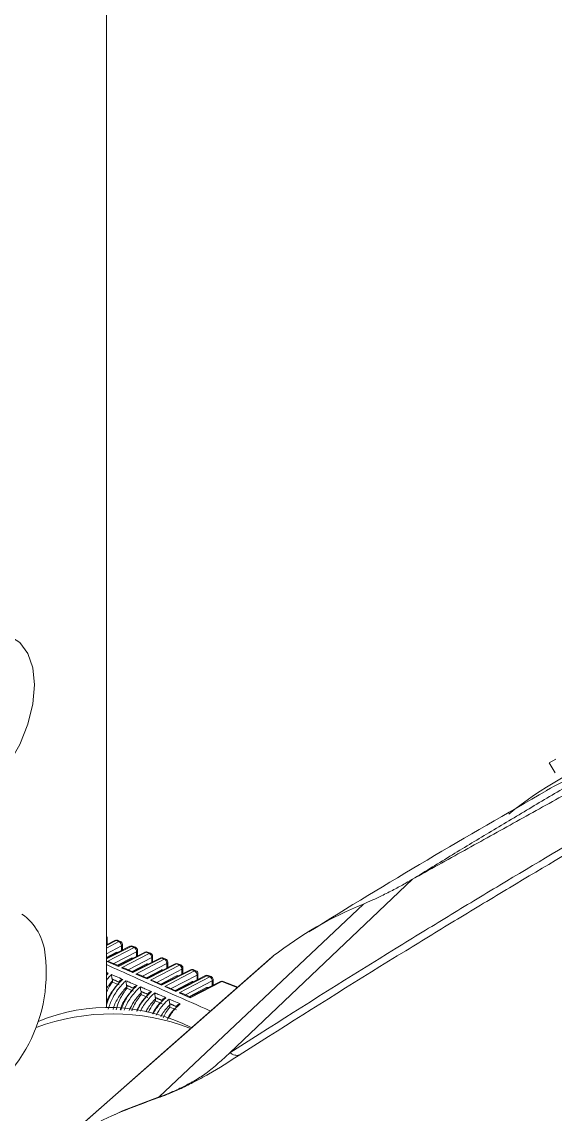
# Model space of a CAD drawing. Extents: x 11 to 120, y 2 to 94.
# Drawn here: x 18.71 to 20.338, y 17.671 to 21.007 of the extents above; entities that cross this region are included whole.
import ezdxf

# ---------------------------------------------------------------- set-up
doc = ezdxf.new("R2010")
doc.units = 0
doc.header["$MEASUREMENT"] = 0
doc.linetypes.add('SLD-Solid', pattern=[0])
doc.layers.add('OBJECT', color=7, linetype='CONTINUOUS')

msp = doc.modelspace()

# ---------------------------------------------------------------- linework, layer by layer
at = {"layer": 'OBJECT', "color": 7, "linetype": 'SLD-Solid', "lineweight": 15}
for p, q in [((18.9684, 17.9969), (18.9684, 23.5424)), ((20.3398, 18.7555), (20.32, 18.7441)), ((20.32, 18.7441), (20.338, 18.7129)), ((19.9022, 18.3881), (19.345, 17.8578)), ((19.7527, 18.3126), (19.1298, 17.7237)), ((18.9938, 18.2013), (18.9684, 18.1883)), ((18.9979, 18.2011), (18.9684, 18.1861)), ((18.9684, 18.1775), (19.0068, 18.1977)), ((19.0144, 18.1848), (18.9684, 18.1607)), ((18.9711, 18.1897), (18.9711, 18.2068)), ((19.0068, 18.1977), (18.9979, 18.2011)), ((19.0109, 18.1982), (19.002, 18.2017)), ((19.0144, 18.1703), (19.0144, 18.1848)), ((19.0173, 18.1718), (19.0173, 18.1889)), ((19.4777, 18.1538), (18.8941, 17.6402)), ((19.04, 18.1834), (18.9684, 18.1469)), ((19.0441, 18.1832), (18.9684, 18.1448)), ((18.9684, 18.1494), (18.9976, 18.1647)), ((18.971, 18.1368), (19.0529, 18.1798)), ((19.0605, 18.167), (18.9909, 18.1304)), ((19.0008, 18.1634), (18.9976, 18.1647)), ((19.0032, 18.1646), (19.0017, 18.1652)), ((19.0902, 18.1653), (19.005, 18.122)), ((19.0862, 18.1654), (19.0051, 18.1243)), ((19.0148, 18.1177), (19.099, 18.1619)), ((19.0529, 18.1798), (19.0441, 18.1832)), ((19.057, 18.1803), (19.0482, 18.1838)), ((19.0605, 18.1524), (19.0605, 18.167)), ((19.0634, 18.1539), (19.0634, 18.171)), ((19.099, 18.1619), (19.0902, 18.1653)), ((19.1031, 18.1624), (19.0943, 18.1659)), ((19.1095, 18.1359), (19.1095, 18.1531)), ((19.005, 18.122), (18.971, 18.1368)), ((19.0051, 18.1243), (18.9797, 18.1353)), ((19.0027, 18.1253), (19.0437, 18.1468)), ((19.0488, 18.1029), (19.0148, 18.1177)), ((19.1067, 18.1491), (19.0348, 18.1113)), ((19.047, 18.1455), (19.0437, 18.1468)), ((19.0466, 18.1062), (19.0898, 18.1289)), ((19.0494, 18.1467), (19.0478, 18.1473)), ((19.1364, 18.1474), (19.0488, 18.1029)), ((19.1324, 18.1475), (19.049, 18.1052)), ((19.0586, 18.0986), (19.1452, 18.144)), ((19.1528, 18.1312), (19.0786, 18.0923)), ((19.0932, 18.1276), (19.0898, 18.1289)), ((19.1826, 18.1295), (19.0926, 18.0838)), ((19.1785, 18.1296), (19.0928, 18.0861)), ((19.0955, 18.1288), (19.0939, 18.1294)), ((19.1025, 18.0795), (19.1913, 18.1261)), ((19.1067, 18.1345), (19.1067, 18.1491)), ((19.1452, 18.144), (19.1364, 18.1474)), ((19.1493, 18.1446), (19.1405, 18.148)), ((19.1528, 18.1166), (19.1528, 18.1312)), ((19.1557, 18.118), (19.1557, 18.1352)), ((19.1913, 18.1261), (19.1826, 18.1295)), ((19.1954, 18.1267), (19.1867, 18.13)), ((19.049, 18.1052), (19.0235, 18.1162)), ((19.0926, 18.0838), (19.0586, 18.0986)), ((19.0928, 18.0861), (19.0674, 18.0971)), ((19.0904, 18.0871), (19.136, 18.111)), ((19.1989, 18.1133), (19.1224, 18.0732)), ((19.1342, 18.068), (19.1821, 18.0931)), ((19.1393, 18.1097), (19.136, 18.111)), ((19.2288, 18.1116), (19.1365, 18.0647)), ((19.2247, 18.1117), (19.1366, 18.067)), ((19.1417, 18.1109), (19.1401, 18.1116)), ((19.1463, 18.0604), (19.2374, 18.1083)), ((19.2451, 18.0954), (19.1663, 18.0541)), ((19.2749, 18.0937), (19.1803, 18.0456)), ((19.2709, 18.0938), (19.1805, 18.0479)), ((19.1855, 18.0918), (19.1821, 18.0931)), ((19.1879, 18.093), (19.1862, 18.0937)), ((19.1902, 18.0414), (19.2836, 18.0904)), ((19.1989, 18.0986), (19.1989, 18.1133)), ((19.2018, 18.1001), (19.2018, 18.1173)), ((19.2374, 18.1083), (19.2288, 18.1116)), ((19.2415, 18.1088), (19.2329, 18.1121)), ((19.2451, 18.0807), (19.2451, 18.0954)), ((19.2479, 18.0822), (19.2479, 18.0994)), ((19.2836, 18.0904), (19.2749, 18.0937)), ((19.2877, 18.0909), (19.279, 18.0942)), ((18.9869, 18.0787), (18.9869, 18.0741)), ((18.9869, 18.0741), (19.0069, 18.0654)), ((19.0308, 18.0602), (19.0308, 18.0551)), ((19.0308, 18.0551), (19.0508, 18.0464)), ((19.1365, 18.0647), (19.1025, 18.0795)), ((19.1366, 18.067), (19.1112, 18.078)), ((19.1803, 18.0456), (19.1463, 18.0604)), ((19.1805, 18.0479), (19.1551, 18.059)), ((19.1781, 18.0489), (19.2282, 18.0752)), ((19.2912, 18.0775), (19.2101, 18.035)), ((19.2219, 18.0298), (19.2744, 18.0574)), ((19.3211, 18.0758), (19.2242, 18.0265)), ((19.3171, 18.0759), (19.2243, 18.0288)), ((19.2317, 18.0739), (19.2282, 18.0752)), ((19.2341, 18.0751), (19.2323, 18.0758)), ((19.2779, 18.056), (19.2744, 18.0574)), ((19.2802, 18.0572), (19.2785, 18.0579)), ((19.2912, 18.0628), (19.2912, 18.0775)), ((19.2941, 18.0642), (19.2941, 18.0816)), ((19.368, 18.0576), (19.3211, 18.0758)), ((19.3697, 18.0591), (19.3252, 18.0763)), ((19.0746, 18.0416), (19.0746, 18.036)), ((19.0746, 18.036), (19.0946, 18.0273)), ((19.1185, 18.023), (19.1185, 18.0169)), ((19.2242, 18.0265), (19.1902, 18.0414)), ((19.2243, 18.0288), (19.1989, 18.0399)), ((19.1185, 18.0169), (19.1384, 18.0082)), ((19.1623, 18.0044), (19.1623, 17.9978)), ((19.1623, 17.9978), (19.1823, 17.9891))]:
    msp.add_line(p, q, dxfattribs=at)
at = {"layer": 'OBJECT', "color": 7, "linetype": 'SLD-Solid', "lineweight": 15, "flags": 128}
for points in [[(18.7492, 18.982), (18.7439, 19.0343), (18.7286, 19.0781), (18.7037, 19.1114), (18.6706, 19.1327), (18.6307, 19.1409), (18.586, 19.1356), (18.5385, 19.1172), (18.4904, 19.0864), (18.444, 19.0448), (18.4014, 18.9941), (18.3647, 18.9369), (18.3356, 18.8758), (18.3153, 18.8137), (18.305, 18.7534), (18.305, 18.6978), (18.3153, 18.6494), (18.3356, 18.6106), (18.3647, 18.5832), (18.4014, 18.5684), (18.444, 18.5669), (18.4904, 18.5788), (18.5385, 18.6035), (18.586, 18.64), (18.6307, 18.6864), (18.6706, 18.7406), (18.7037, 18.8001), (18.7286, 18.8621), (18.7439, 18.9237), (18.7492, 18.982)], [(19.473, 18.1502), (19.1787, 17.8907), (18.8921, 17.6385)], [(18.995, 17.6696), (19.0176, 17.6811), (19.1298, 17.7237), (19.1298, 17.7237), (19.1298, 17.7237)]]:
    msp.add_lwpolyline(points, dxfattribs=at)
at = {"layer": 'OBJECT', "color": 7, "linetype": 'SLD-Solid', "lineweight": 15}
for centre, radius, start, end in [((20.9389, 17.6749), 1.176, 110.6988, 129.1353), ((20.9009, 17.6386), 1.1785, 109.5397, 119.9753), ((30.1875, 1.2161), 20.0442, 119.51599, 121.93072), ((20.1937, 17.2314), 1.1677, 112.1905, 127.8203), ((18.6154, 18.1456), 0.1662, 3.6858, 55.1427), ((18.9662, 18.2072), 0.00496, 294.6962, 354.6551), ((18.9611, 18.2068), 0.01, 0, 43.7136), ((18.9984, 18.1923), 0.01, 68.8055, 116.9342), ((18.9957, 18.1971), 0.00462, 62.4842, 114.3561), ((19.0005, 18.1972), 0.00472, 71.2035, 123.2248), ((19.0094, 18.1938), 0.00472, 71.2035, 123.2248), ((19.0001, 18.1851), 0.0143, 359.0763, 62.2785), ((19.0073, 18.1889), 0.01, 0, 68.8055), ((19.0123, 18.1894), 0.00496, 294.6962, 354.6551), ((19.0445, 18.1744), 0.01, 68.8055, 116.9342), ((18.3192, 18.1014), 0.4653, 330, 6.7785), ((19.0419, 18.1791), 0.00462, 62.4842, 114.3561), ((19.0466, 18.1793), 0.00472, 71.2035, 123.2248), ((19.0555, 18.1759), 0.00472, 71.2035, 123.2248), ((19.0463, 18.1672), 0.0143, 359.0763, 62.2785), ((19.0534, 18.171), 0.01, 0, 68.8055), ((19.0585, 18.1715), 0.00496, 294.6962, 354.6551), ((19.0907, 18.1565), 0.01, 68.8055, 116.9342), ((19.0881, 18.1612), 0.00462, 62.4842, 114.3561), ((19.0928, 18.1614), 0.00472, 71.2035, 123.2248), ((19.1016, 18.158), 0.00472, 71.2035, 123.2248), ((19.0924, 18.1493), 0.0143, 359.0763, 62.2785), ((19.0995, 18.1531), 0.01, 0, 68.8055), ((19.1046, 18.1536), 0.00496, 294.6962, 354.6551), ((19.1369, 18.1386), 0.01, 68.8055, 116.9342), ((19.1343, 18.1433), 0.00462, 62.4842, 114.3561), ((19.139, 18.1435), 0.00472, 71.2035, 123.2248), ((19.1478, 18.1401), 0.00472, 71.2035, 123.2248), ((19.1385, 18.1314), 0.0143, 359.0763, 62.2785), ((19.1457, 18.1352), 0.01, 0, 68.8055), ((19.1507, 18.1357), 0.00496, 294.6962, 354.6551), ((19.1831, 18.1207), 0.01, 68.8055, 116.9342), ((19.1805, 18.1254), 0.00462, 62.4842, 114.3561), ((19.1852, 18.1256), 0.00472, 71.2035, 123.2248), ((19.1939, 18.1222), 0.00472, 71.2035, 123.2248), ((19.1847, 18.1135), 0.0143, 359.0763, 62.2785), ((19.1918, 18.1173), 0.01, 0, 68.8055), ((18.9662, 18.1011), 0.00496, 294.6962, 354.6551), ((19.1969, 18.1178), 0.00496, 294.6962, 354.6551), ((19.2293, 18.1028), 0.01, 68.8055, 116.9342), ((19.2266, 18.1075), 0.00462, 62.4842, 114.3561), ((19.2313, 18.1077), 0.00472, 71.2035, 123.2248), ((19.24, 18.1043), 0.00472, 71.2035, 123.2248), ((19.2308, 18.0956), 0.0143, 359.0763, 62.2785), ((19.2379, 18.0994), 0.01, 0, 68.8055), ((19.243, 18.0999), 0.00496, 294.6962, 354.6551), ((19.2754, 18.0849), 0.01, 68.8055, 116.9342), ((19.2728, 18.0896), 0.00462, 62.4842, 114.3561), ((19.2775, 18.0898), 0.00472, 71.2035, 123.2248), ((19.2862, 18.0864), 0.00472, 71.2035, 123.2248), ((19.2769, 18.0777), 0.0143, 359.0763, 62.2785), ((19.2841, 18.0816), 0.01, 0, 68.8055), ((19.2891, 18.082), 0.00496, 294.6962, 354.6551), ((19.3216, 18.067), 0.01, 68.8055, 116.9342), ((19.319, 18.0717), 0.00462, 62.4842, 114.3561), ((19.3237, 18.0719), 0.00472, 71.2035, 123.2248), ((18.9736, 17.4464), 0.5505, 62.5894, 112.766), ((18.9859, 17.3088), 0.6683, 69.1753, 110.3114), ((18.3192, 18.1014), 0.4653, 293.2269, 330), ((19.1025, 17.7552), 0.0417, 302.939, 310.992)]:
    msp.add_arc(centre, radius, start, end, dxfattribs=at)
for centre, major_axis, ratio, start_param, end_param in [((18.9972, 18.1562), (0.00492, 0.00878), 0.569277, 0.080603, 0.718914), ((18.9715, 18.128), (0.014, 0.0005), 0.628267, 0.919072, 1.582997), ((19.0055, 18.1132), (-0.0003, 0.011), 0.034338, 0.016182, 0.647743), ((19.0153, 18.1089), (0.014, 0.0005), 0.628267, 0.919072, 1.582997), ((19.0433, 18.1384), (0.00492, 0.00878), 0.569277, 0.080603, 0.718914), ((19.0894, 18.1205), (0.00492, 0.00878), 0.569277, 0.080603, 0.718914), ((19.0493, 18.0941), (-0.0003, 0.011), 0.034338, 0.016182, 0.647743), ((19.0591, 18.0898), (0.014, 0.0005), 0.628267, 0.919072, 1.582997), ((19.0931, 18.075), (-0.0003, 0.011), 0.034338, 0.016182, 0.647743), ((19.1356, 18.1026), (0.00492, 0.00878), 0.569277, 0.080603, 0.718914), ((19.1817, 18.0847), (0.00492, 0.00878), 0.569277, 0.080603, 0.718914), ((19.103, 18.0707), (0.014, 0.0005), 0.628267, 0.919072, 1.582997), ((19.137, 18.0559), (-0.0003, 0.011), 0.034338, 0.016182, 0.647743), ((19.1468, 18.0516), (0.014, 0.0005), 0.628267, 0.919072, 1.582997), ((19.2278, 18.0668), (0.00492, 0.00878), 0.569277, 0.080603, 0.718914), ((19.274, 18.0489), (0.00492, 0.00878), 0.569277, 0.080603, 0.718914), ((19.1808, 18.0368), (-0.0003, 0.011), 0.034338, 0.016182, 0.647743), ((19.1907, 18.0325), (0.014, 0.0005), 0.628267, 0.919072, 1.582997), ((19.2247, 18.0177), (-0.0003, 0.011), 0.034338, 0.016182, 0.647743)]:
    msp.add_ellipse(centre, major_axis=major_axis, ratio=ratio, start_param=start_param, end_param=end_param, dxfattribs=at)
for points, knots in [([(19.9022, 18.3881), (19.943, 18.4132), (20.023, 18.4623), (20.1443, 18.5356), (20.2663, 18.6085), (20.3872, 18.6799), (20.468, 18.7267), (20.5067, 18.7492)], [0, 0, 0, 0, 0.206019, 0.404831, 0.608657, 0.812864, 1, 1, 1, 1]), ([(19.3449, 17.8577), (19.3747, 17.8768), (19.5433, 17.9847), (19.7652, 18.124), (20.0109, 18.2747), (20.2224, 18.4026), (20.4375, 18.5304), (20.6006, 18.6249), (20.6568, 18.6574)], [0, 0, 0, 0, 0.069093, 0.390745, 0.511364, 0.631984, 0.873208, 1, 1, 1, 1]), ([(20.6862, 18.6492), (20.6301, 18.6167), (20.4671, 18.5222), (20.2519, 18.3946), (20.0403, 18.2669), (19.7943, 18.1164), (19.572, 17.9776), (19.4033, 17.8698), (19.3735, 17.8507)], [0, 0, 0, 0, 0.126792, 0.368017, 0.488638, 0.609261, 0.930911, 1, 1, 1, 1]), ([(19.7527, 18.3126), (19.7611, 18.3162), (19.778, 18.3234), (19.8129, 18.3399), (19.8497, 18.3585), (19.8806, 18.3753), (19.8962, 18.3846), (19.9022, 18.3881)], [0, 0, 0, 0, 0.217939, 0.435238, 0.661578, 0.868608, 1, 1, 1, 1]), ([(18.0291, 15.6103), (18.374, 15.8529), (19.0641, 16.3384), (20.105, 17.0237), (21.1495, 17.6804), (21.8479, 18.0883), (22.1972, 18.2923)], [0, 0, 0, 0, 0.249466, 0.499144, 0.749465, 1, 1, 1, 1]), ([(22.2071, 18.2747), (22.0944, 18.2095), (21.7335, 18.0011), (21.115, 17.6309), (20.3521, 17.156), (19.5802, 16.655), (18.8091, 16.1362), (18.2966, 15.7744), (18.0402, 15.5935)], [0, 0, 0, 0, 0.080895, 0.258852, 0.443922, 0.629078, 0.814495, 1, 1, 1, 1]), ([(18.9684, 18.1275), (18.9962, 18.115), (19.1015, 18.0673), (19.208, 18.0203), (19.2864, 17.9857)], [0, 0, 0, 0, 0.264111, 1, 1, 1, 1]), ([(18.9742, 18.101), (18.9726, 18.0994), (18.9705, 18.0976), (18.9687, 18.0954), (18.9684, 18.0951)], [0, 0, 0, 0, 0.840528, 1, 1, 1, 1]), ([(18.9742, 18.101), (18.9742, 18.101), (18.9735, 18.1008), (18.9713, 18.1002), (18.9695, 18.0991), (18.9684, 18.0984)], [0, 0, 0, 0, 0.019421, 0.344307, 1, 1, 1, 1]), ([(18.9684, 18.0801), (18.9719, 18.0842), (18.9769, 18.0901), (18.9824, 18.0952), (18.9841, 18.0968)], [0, 0, 0, 0, 0.687296, 1, 1, 1, 1]), ([(18.9841, 18.0968), (18.9888, 18.0948), (19.0002, 18.0901), (19.0115, 18.0852), (19.0182, 18.0824)], [0, 0, 0, 0, 0.41243, 1, 1, 1, 1]), ([(18.9862, 18.083), (18.9859, 18.084), (18.9852, 18.0865), (18.9845, 18.0907), (18.9842, 18.0942), (18.9841, 18.0962), (18.9841, 18.0968), (18.9841, 18.0968)], [0, 0, 0, 0, 0.216117, 0.482661, 0.828146, 0.991661, 1, 1, 1, 1]), ([(19.0182, 18.0824), (19.0165, 18.0808), (19.0103, 18.075), (18.9959, 18.0587), (18.9789, 18.0338), (18.9714, 18.0129), (18.9684, 18.0043)], [0, 0, 0, 0, 0.079845, 0.28963, 0.708658, 1, 1, 1, 1]), ([(18.9684, 18.0427), (18.9725, 18.0511), (18.978, 18.0621), (18.9852, 18.0718), (18.9869, 18.0741)], [0, 0, 0, 0, 0.76357, 1, 1, 1, 1]), ([(18.9684, 18.0104), (18.9686, 18.0112), (18.9719, 18.0233), (18.985, 18.0463), (18.9998, 18.0639), (19.0069, 18.0725)], [0, 0, 0, 0, 0.037225, 0.535503, 1, 1, 1, 1]), ([(18.9737, 17.9913), (18.9776, 18.0024), (18.9857, 18.0259), (19.0046, 18.0538), (19.0196, 18.0705), (19.0263, 18.0767), (19.0281, 18.0783)], [0, 0, 0, 0, 0.339057, 0.721422, 0.92756, 1, 1, 1, 1]), ([(18.9862, 18.083), (18.9863, 18.0829), (18.9866, 18.0817), (18.9869, 18.0802), (18.9869, 18.079), (18.9869, 18.0787)], [0, 0, 0, 0, 0.063516, 0.811443, 1, 1, 1, 1]), ([(19.0308, 18.0602), (19.023, 18.0512), (19.0075, 18.0331), (18.9934, 18.0074), (18.9897, 17.9933), (18.9889, 17.9903)], [0, 0, 0, 0, 0.440991, 0.8819, 1, 1, 1, 1]), ([(18.9985, 17.9897), (19.0004, 17.9972), (19.0056, 18.0169), (19.019, 18.0393), (19.0289, 18.0525), (19.0308, 18.0551)], [0, 0, 0, 0, 0.328209, 0.87021, 1, 1, 1, 1]), ([(19.0182, 18.0824), (19.0182, 18.0824), (19.0173, 18.0822), (19.0146, 18.0814), (19.011, 18.0795), (19.008, 18.0768), (19.0073, 18.0749), (19.0071, 18.0741)], [0, 0, 0, 0, 0.008033, 0.167032, 0.522009, 0.788055, 1, 1, 1, 1]), ([(19.0105, 17.9889), (19.011, 17.9904), (19.0144, 18.0032), (19.028, 18.0272), (19.0433, 18.0451), (19.0508, 18.0539)], [0, 0, 0, 0, 0.063665, 0.538567, 1, 1, 1, 1]), ([(19.0622, 18.0638), (19.0604, 18.0622), (19.0541, 18.0564), (19.0397, 18.0404), (19.023, 18.0165), (19.0155, 17.9965), (19.0127, 17.9888)], [0, 0, 0, 0, 0.083565, 0.299544, 0.730888, 1, 1, 1, 1]), ([(19.0229, 17.9881), (19.0249, 17.9937), (19.0315, 18.0116), (19.0478, 18.0347), (19.0631, 18.0517), (19.0702, 18.058), (19.072, 18.0596)], [0, 0, 0, 0, 0.202334, 0.653856, 0.91305, 1, 1, 1, 1]), ([(19.0281, 18.0783), (19.0328, 18.0763), (19.0441, 18.0715), (19.0555, 18.0667), (19.0622, 18.0638)], [0, 0, 0, 0, 0.412464, 1, 1, 1, 1]), ([(19.0301, 18.0642), (19.0298, 18.0653), (19.0292, 18.0677), (19.0284, 18.0719), (19.0281, 18.0755), (19.0281, 18.0775), (19.0281, 18.0782), (19.0281, 18.0783)], [0, 0, 0, 0, 0.211698, 0.471304, 0.809147, 0.991758, 1, 1, 1, 1]), ([(19.0301, 18.0642), (19.0302, 18.0642), (19.0305, 18.063), (19.0308, 18.0616), (19.0308, 18.0604), (19.0308, 18.0602)], [0, 0, 0, 0, 0.043931, 0.819919, 1, 1, 1, 1]), ([(19.0622, 18.0638), (19.0621, 18.0638), (19.0611, 18.0636), (19.0583, 18.0627), (19.0547, 18.0608), (19.0518, 18.0581), (19.0512, 18.0562), (19.0509, 18.0554)], [0, 0, 0, 0, 0.007956, 0.189278, 0.535067, 0.793252, 1, 1, 1, 1]), ([(19.072, 18.0596), (19.0767, 18.0577), (19.0881, 18.0528), (19.0994, 18.048), (19.1061, 18.0452)], [0, 0, 0, 0, 0.412497, 1, 1, 1, 1]), ([(19.074, 18.0455), (19.0737, 18.0466), (19.0731, 18.0489), (19.0724, 18.0531), (19.072, 18.0568), (19.072, 18.0589), (19.072, 18.0596), (19.072, 18.0596)], [0, 0, 0, 0, 0.207488, 0.460443, 0.790805, 0.99185, 1, 1, 1, 1]), ([(19.0746, 18.0416), (19.0665, 18.0327), (19.0518, 18.0166), (19.0422, 17.9963), (19.0379, 17.9871)], [0, 0, 0, 0, 0.550206, 1, 1, 1, 1]), ([(19.0464, 17.9866), (19.047, 17.9885), (19.0511, 18.0027), (19.0624, 18.0198), (19.0725, 18.0332), (19.0746, 18.036)], [0, 0, 0, 0, 0.110046, 0.813895, 1, 1, 1, 1]), ([(19.0606, 17.9856), (19.0641, 17.9929), (19.0729, 18.0116), (19.0864, 18.0263), (19.0946, 18.0353)], [0, 0, 0, 0, 0.390274, 1, 1, 1, 1]), ([(19.1061, 18.0452), (19.1043, 18.0436), (19.098, 18.0379), (19.0835, 18.0219), (19.0692, 18.003), (19.0633, 17.9882), (19.0622, 17.9855)], [0, 0, 0, 0, 0.10291, 0.364651, 0.887323, 1, 1, 1, 1]), ([(19.0721, 17.9849), (19.0722, 17.985), (19.0772, 17.9974), (19.0911, 18.0155), (19.1067, 18.0329), (19.1141, 18.0394), (19.116, 18.041)], [0, 0, 0, 0, 0.005315, 0.556759, 0.8921, 1, 1, 1, 1]), ([(19.074, 18.0455), (19.074, 18.0455), (19.0744, 18.0444), (19.0746, 18.043), (19.0746, 18.0418), (19.0746, 18.0416)], [0, 0, 0, 0, 0.022497, 0.828092, 1, 1, 1, 1]), ([(19.1185, 18.023), (19.1101, 18.0144), (19.0988, 18.0027), (19.0912, 17.9877), (19.0892, 17.9837)], [0, 0, 0, 0, 0.734727, 1, 1, 1, 1]), ([(19.1061, 18.0452), (19.1061, 18.0452), (19.1049, 18.0449), (19.1021, 18.044), (19.0984, 18.0421), (19.0955, 18.0394), (19.095, 18.0375), (19.0947, 18.0367)], [0, 0, 0, 0, 0.007883, 0.210618, 0.547453, 0.798165, 1, 1, 1, 1]), ([(19.15, 18.0265), (19.1482, 18.0249), (19.1419, 18.0193), (19.1274, 18.0043), (19.1172, 17.9879), (19.1105, 17.9772)], [0, 0, 0, 0, 0.122139, 0.42795, 1, 1, 1, 1]), ([(19.116, 18.041), (19.1207, 18.039), (19.132, 18.0342), (19.1434, 18.0294), (19.15, 18.0265)], [0, 0, 0, 0, 0.412528, 1, 1, 1, 1]), ([(19.1179, 18.0268), (19.1176, 18.0278), (19.117, 18.0301), (19.1163, 18.0343), (19.116, 18.038), (19.116, 18.0402), (19.116, 18.041), (19.116, 18.041)], [0, 0, 0, 0, 0.203476, 0.450054, 0.773099, 0.991938, 1, 1, 1, 1]), ([(19.1179, 18.0268), (19.1182, 18.0257), (19.1185, 18.0244), (19.1185, 18.0232), (19.1185, 18.023)], [0, 0, 0, 0, 0.835977, 1, 1, 1, 1]), ([(19.1201, 17.9734), (19.1256, 17.9824), (19.1356, 17.9989), (19.1502, 18.014), (19.1581, 18.0207), (19.1599, 18.0223)], [0, 0, 0, 0, 0.47971, 0.876914, 1, 1, 1, 1]), ([(19.15, 18.0265), (19.15, 18.0265), (19.1488, 18.0262), (19.1458, 18.0253), (19.1421, 18.0233), (19.1393, 18.0206), (19.1388, 18.0188), (19.1385, 18.0179)], [0, 0, 0, 0, 0.007812, 0.231081, 0.559204, 0.802812, 1, 1, 1, 1]), ([(19.1599, 18.0223), (19.1646, 18.0203), (19.176, 18.0155), (19.1873, 18.0107), (19.194, 18.0078)], [0, 0, 0, 0, 0.412557, 1, 1, 1, 1]), ([(19.1618, 18.008), (19.1615, 18.009), (19.161, 18.0111), (19.1604, 18.0149), (19.1599, 18.0188), (19.1599, 18.0212), (19.1599, 18.0223), (19.1599, 18.0223)], [0, 0, 0, 0, 0.199298, 0.397083, 0.7009, 0.992023, 1, 1, 1, 1]), ([(19.0969, 17.9826), (19.1014, 17.9912), (19.1077, 18.0034), (19.1161, 18.0139), (19.1185, 18.0169)], [0, 0, 0, 0, 0.712728, 1, 1, 1, 1]), ([(19.1094, 17.9776), (19.1111, 17.9809), (19.1185, 17.9959), (19.1297, 18.0076), (19.1384, 18.0167)], [0, 0, 0, 0, 0.221482, 1, 1, 1, 1]), ([(19.1623, 18.0044), (19.1539, 17.996), (19.1431, 17.9851), (19.1357, 17.971), (19.1341, 17.9679)], [0, 0, 0, 0, 0.77728, 1, 1, 1, 1]), ([(19.1413, 17.965), (19.144, 17.9705), (19.1497, 17.9823), (19.1579, 17.9924), (19.1623, 17.9978)], [0, 0, 0, 0, 0.462415, 1, 1, 1, 1]), ([(19.1534, 17.9602), (19.1547, 17.9628), (19.1621, 17.9775), (19.1732, 17.9888), (19.1823, 17.9981)], [0, 0, 0, 0, 0.177793, 1, 1, 1, 1]), ([(19.194, 18.0078), (19.1921, 18.0062), (19.1857, 18.0007), (19.1714, 17.9861), (19.1612, 17.9701), (19.1546, 17.9598)], [0, 0, 0, 0, 0.12578, 0.435909, 1, 1, 1, 1]), ([(19.1618, 18.008), (19.162, 18.0069), (19.1623, 18.0057), (19.1623, 18.0046), (19.1623, 18.0044)], [0, 0, 0, 0, 0.843628, 1, 1, 1, 1]), ([(19.194, 18.0078), (19.194, 18.0078), (19.1926, 18.0075), (19.1895, 18.0066), (19.1858, 18.0045), (19.1831, 18.0018), (19.1826, 18), (19.1823, 17.9992)], [0, 0, 0, 0, 0.007744, 0.250695, 0.570354, 0.807208, 1, 1, 1, 1]), ([(19.3735, 17.8507), (19.3726, 17.8502), (19.3435, 17.8315), (19.3003, 17.8041), (19.2361, 17.7684), (19.1917, 17.7468), (19.1533, 17.7302), (19.1345, 17.7235), (19.1251, 17.7202)], [0, 0, 0, 0, 0.01186, 0.400274, 0.577865, 0.721206, 0.860697, 1, 1, 1, 1]), ([(19.1298, 17.7237), (19.1298, 17.7237), (19.1375, 17.7261), (19.1569, 17.7334), (19.191, 17.7483), (19.2165, 17.7613), (19.2422, 17.7754), (19.2581, 17.7853), (19.2846, 17.8043), (19.3103, 17.8262), (19.3334, 17.8472), (19.345, 17.8578), (19.345, 17.8578)], [0, 0, 0, 0, 0.000008, 0.138336, 0.276648, 0.396795, 0.417207, 0.570266, 0.591197, 0.794579, 0.999992, 1, 1, 1, 1]), ([(19.3735, 17.8507), (19.3691, 17.8503), (19.3603, 17.8494), (19.35, 17.855), (19.3449, 17.8577)], [0, 0, 0, 0, 0.5, 1, 1, 1, 1]), ([(19.1251, 17.7202), (19.0875, 17.7065), (19.0121, 17.6791), (18.923, 17.6376), (18.8766, 17.602), (18.8618, 17.5907)], [0, 0, 0, 0, 0.405626, 0.811252, 1, 1, 1, 1])]:
    msp.add_open_spline(points, degree=3, knots=knots, dxfattribs=at)
for points in [[(20.5382, 18.7415), (19.9022, 18.3881)], [(19.4698, 18.147), (19.4777, 18.1538)], [(18.9684, 18.1035), (18.9742, 18.101)], [(18.9869, 18.0787), (18.9684, 18.0549)], [(19.0071, 18.0741), (18.9862, 18.083)], [(19.0509, 18.0554), (19.0301, 18.0642)], [(19.0947, 18.0367), (19.074, 18.0455)], [(19.1385, 18.0179), (19.1179, 18.0268)], [(19.1823, 17.9992), (19.1618, 18.008)], [(19.345, 17.8578), (19.3449, 17.8577)]]:
    msp.add_open_spline(points, degree=1, dxfattribs=at)

doc.saveas('drawing.dxf')
